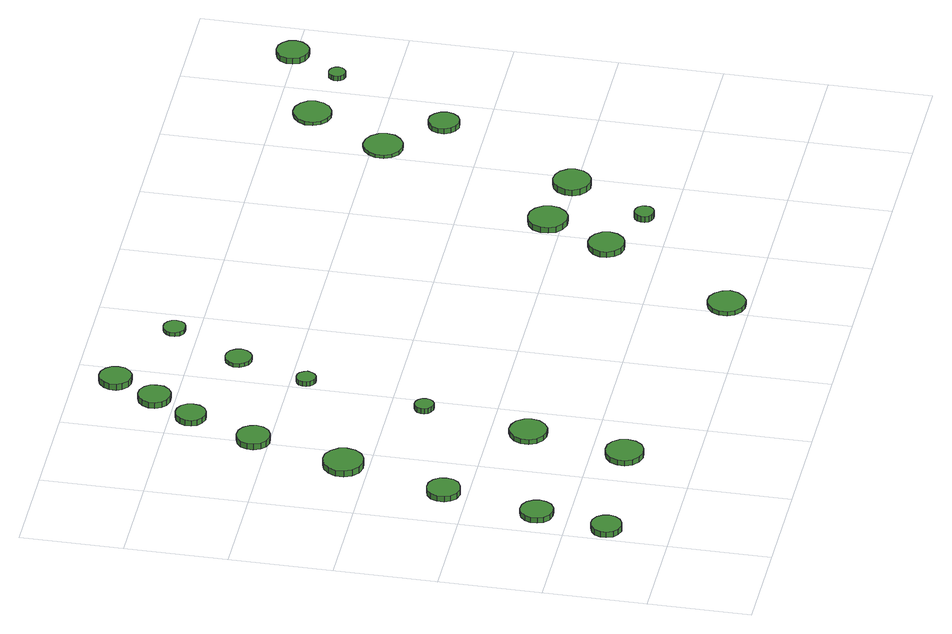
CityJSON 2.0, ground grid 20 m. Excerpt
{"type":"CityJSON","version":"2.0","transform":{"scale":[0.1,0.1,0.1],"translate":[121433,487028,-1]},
"CityObjects":{
"tree1":{"type":"SolitaryVegetationObject","attributes":{"function":"something"},"geometry":[{"type":"MultiSurface","lod":"1","boundaries":[[[0,1,2,3,4,5,6,7,8,9,10,11,12,13,14]],[[15,16,17,18,19,20,21,22,23,24,25,26,27,28,29]],[[0,29,28,1]],[[1,28,27,2]],[[2,27,26,3]],[[3,26,25,4]],[[4,25,24,5]],[[5,24,23,6]],[[6,23,22,7]],[[7,22,21,8]],[[8,21,20,9]],[[9,20,19,10]],[[10,19,18,11]],[[11,18,17,12]],[[12,17,16,13]],[[13,16,15,14]],[[14,15,29,0]]]}]},
"tree2":{"type":"SolitaryVegetationObject","attributes":{"function":"something"},"geometry":[{"type":"MultiSurface","lod":"1","boundaries":[[[30,31,32,33,34,35,36,37,38,39,40,41,42,43,44]],[[45,46,47,48,49,50,51,52,53,54,55,56,57,58,59]],[[30,59,58,31]],[[31,58,57,32]],[[32,57,56,33]],[[33,56,55,34]],[[34,55,54,35]],[[35,54,53,36]],[[36,53,52,37]],[[37,52,51,38]],[[38,51,50,39]],[[39,50,49,40]],[[40,49,48,41]],[[41,48,47,42]],[[42,47,46,43]],[[43,46,45,44]],[[44,45,59,30]]]}]},
"tree3":{"type":"SolitaryVegetationObject","attributes":{"function":"something"},"geometry":[{"type":"MultiSurface","lod":"1","boundaries":[[[60,61,62,63,64,65,66,67,68,69,70,71,72,73,74]],[[75,76,77,78,79,80,81,82,83,84,85,86,87,88,89]],[[60,89,88,61]],[[61,88,87,62]],[[62,87,86,63]],[[63,86,85,64]],[[64,85,84,65]],[[65,84,83,66]],[[66,83,82,67]],[[67,82,81,68]],[[68,81,80,69]],[[69,80,79,70]],[[70,79,78,71]],[[71,78,77,72]],[[72,77,76,73]],[[73,76,75,74]],[[74,75,89,60]]]}]},
"tree4":{"type":"SolitaryVegetationObject","attributes":{"function":"something"},"geometry":[{"type":"MultiSurface","lod":"1","boundaries":[[[90,91,92,93,94,95,96,97,98,99,100,101,102,103,104]],[[105,106,107,108,109,110,111,112,113,114,115,116,117,118,119]],[[90,119,118,91]],[[91,118,117,92]],[[92,117,116,93]],[[93,116,115,94]],[[94,115,114,95]],[[95,114,113,96]],[[96,113,112,97]],[[97,112,111,98]],[[98,111,110,99]],[[99,110,109,100]],[[100,109,108,101]],[[101,108,107,102]],[[102,107,106,103]],[[103,106,105,104]],[[104,105,119,90]]]}]},
"tree5":{"type":"SolitaryVegetationObject","attributes":{"function":"something"},"geometry":[{"type":"MultiSurface","lod":"1","boundaries":[[[120,121,122,123,124,125,126,127,128,129,130,131,132,133,134]],[[135,136,137,138,139,140,141,142,143,144,145,146,147,148,149]],[[120,149,148,121]],[[121,148,147,122]],[[122,147,146,123]],[[123,146,145,124]],[[124,145,144,125]],[[125,144,143,126]],[[126,143,142,127]],[[127,142,141,128]],[[128,141,140,129]],[[129,140,139,130]],[[130,139,138,131]],[[131,138,137,132]],[[132,137,136,133]],[[133,136,135,134]],[[134,135,149,120]]]}]},
"tree6":{"type":"SolitaryVegetationObject","attributes":{"function":"something"},"geometry":[{"type":"MultiSurface","lod":"1","boundaries":[[[150,151,152,153,154,155,156,157,158,159,160,161,162,163,164]],[[165,166,167,168,169,170,171,172,173,174,175,176,177,178,179]],[[150,179,178,151]],[[151,178,177,152]],[[152,177,176,153]],[[153,176,175,154]],[[154,175,174,155]],[[155,174,173,156]],[[156,173,172,157]],[[157,172,171,158]],[[158,171,170,159]],[[159,170,169,160]],[[160,169,168,161]],[[161,168,167,162]],[[162,167,166,163]],[[163,166,165,164]],[[164,165,179,150]]]}]},
"tree7":{"type":"SolitaryVegetationObject","attributes":{"function":"something"},"geometry":[{"type":"MultiSurface","lod":"1","boundaries":[[[180,181,182,183,184,185,186,187,188,189,190,191,192,193,194]],[[195,196,197,198,199,200,201,202,203,204,205,206,207,208,209]],[[180,209,208,181]],[[181,208,207,182]],[[182,207,206,183]],[[183,206,205,184]],[[184,205,204,185]],[[185,204,203,186]],[[186,203,202,187]],[[187,202,201,188]],[[188,201,200,189]],[[189,200,199,190]],[[190,199,198,191]],[[191,198,197,192]],[[192,197,196,193]],[[193,196,195,194]],[[194,195,209,180]]]}]},
"tree8":{"type":"SolitaryVegetationObject","attributes":{"function":"something"},"geometry":[{"type":"MultiSurface","lod":"1","boundaries":[[[210,211,212,213,214,215,216,217,218,219,220,221,222,223,224]],[[225,226,227,228,229,230,231,232,233,234,235,236,237,238,239]],[[210,239,238,211]],[[211,238,237,212]],[[212,237,236,213]],[[213,236,235,214]],[[214,235,234,215]],[[215,234,233,216]],[[216,233,232,217]],[[217,232,231,218]],[[218,231,230,219]],[[219,230,229,220]],[[220,229,228,221]],[[221,228,227,222]],[[222,227,226,223]],[[223,226,225,224]],[[224,225,239,210]]]}]},
"tree9":{"type":"SolitaryVegetationObject","attributes":{"function":"something"},"geometry":[{"type":"MultiSurface","lod":"1","boundaries":[[[240,241,242,243,244,245,246,247,248,249,250,251,252,253,254]],[[255,256,257,258,259,260,261,262,263,264,265,266,267,268,269]],[[240,269,268,241]],[[241,268,267,242]],[[242,267,266,243]],[[243,266,265,244]],[[244,265,264,245]],[[245,264,263,246]],[[246,263,262,247]],[[247,262,261,248]],[[248,261,260,249]],[[249,260,259,250]],[[250,259,258,251]],[[251,258,257,252]],[[252,257,256,253]],[[253,256,255,254]],[[254,255,269,240]]]}]},
"tree10":{"type":"SolitaryVegetationObject","attributes":{"function":"something"},"geometry":[{"type":"MultiSurface","lod":"1","boundaries":[[[270,271,272,273,274,275,276,277,278,279,280,281,282,283,284]],[[285,286,287,288,289,290,291,292,293,294,295,296,297,298,299]],[[270,299,298,271]],[[271,298,297,272]],[[272,297,296,273]],[[273,296,295,274]],[[274,295,294,275]],[[275,294,293,276]],[[276,293,292,277]],[[277,292,291,278]],[[278,291,290,279]],[[279,290,289,280]],[[280,289,288,281]],[[281,288,287,282]],[[282,287,286,283]],[[283,286,285,284]],[[284,285,299,270]]]}]},
"tree11":{"type":"SolitaryVegetationObject","attributes":{"function":"something"},"geometry":[{"type":"MultiSurface","lod":"1","boundaries":[[[300,301,302,303,304,305,306,307,308,309,310,311,312,313,314]],[[315,316,317,318,319,320,321,322,323,324,325,326,327,328,329]],[[300,329,328,301]],[[301,328,327,302]],[[302,327,326,303]],[[303,326,325,304]],[[304,325,324,305]],[[305,324,323,306]],[[306,323,322,307]],[[307,322,321,308]],[[308,321,320,309]],[[309,320,319,310]],[[310,319,318,311]],[[311,318,317,312]],[[312,317,316,313]],[[313,316,315,314]],[[314,315,329,300]]]}]},
"tree12":{"type":"SolitaryVegetationObject","attributes":{"function":"something"},"geometry":[{"type":"MultiSurface","lod":"1","boundaries":[[[330,331,332,333,334,335,336,337,338,339,340,341,342,343,344]],[[345,346,347,348,349,350,351,352,353,354,355,356,357,358,359]],[[330,359,358,331]],[[331,358,357,332]],[[332,357,356,333]],[[333,356,355,334]],[[334,355,354,335]],[[335,354,353,336]],[[336,353,352,337]],[[337,352,351,338]],[[338,351,350,339]],[[339,350,349,340]],[[340,349,348,341]],[[341,348,347,342]],[[342,347,346,343]],[[343,346,345,344]],[[344,345,359,330]]]}]},
"tree13":{"type":"SolitaryVegetationObject","attributes":{"function":"something"},"geometry":[{"type":"MultiSurface","lod":"1","boundaries":[[[360,361,362,363,364,365,366,367,368,369,370,371,372,373,374]],[[375,376,377,378,379,380,381,382,383,384,385,386,387,388,389]],[[360,389,388,361]],[[361,388,387,362]],[[362,387,386,363]],[[363,386,385,364]],[[364,385,384,365]],[[365,384,383,366]],[[366,383,382,367]],[[367,382,381,368]],[[368,381,380,369]],[[369,380,379,370]],[[370,379,378,371]],[[371,378,377,372]],[[372,377,376,373]],[[373,376,375,374]],[[374,375,389,360]]]}]},
"tree14":{"type":"SolitaryVegetationObject","attributes":{"function":"something"},"geometry":[{"type":"MultiSurface","lod":"1","boundaries":[[[390,391,392,393,394,395,396,397,398,399,400,401,402,403,404]],[[405,406,407,408,409,410,411,412,413,414,415,416,417,418,419]],[[390,419,418,391]],[[391,418,417,392]],[[392,417,416,393]],[[393,416,415,394]],[[394,415,414,395]],[[395,414,413,396]],[[396,413,412,397]],[[397,412,411,398]],[[398,411,410,399]],[[399,410,409,400]],[[400,409,408,401]],[[401,408,407,402]],[[402,407,406,403]],[[403,406,405,404]],[[404,405,419,390]]]}]},
"tree15":{"type":"SolitaryVegetationObject","attributes":{"function":"something"},"geometry":[{"type":"MultiSurface","lod":"1","boundaries":[[[420,421,422,423,424,425,426,427,428,429,430,431,432,433,434]],[[435,436,437,438,439,440,441,442,443,444,445,446,447,448,449]],[[420,449,448,421]],[[421,448,447,422]],[[422,447,446,423]],[[423,446,445,424]],[[424,445,444,425]],[[425,444,443,426]],[[426,443,442,427]],[[427,442,441,428]],[[428,441,440,429]],[[429,440,439,430]],[[430,439,438,431]],[[431,438,437,432]],[[432,437,436,433]],[[433,436,435,434]],[[434,435,449,420]]]}]},
"tree16":{"type":"SolitaryVegetationObject","attributes":{"function":"something"},"geometry":[{"type":"MultiSurface","lod":"1","boundaries":[[[450,451,452,453,454,455,456,457,458,459,460,461,462,463,464]],[[465,466,467,468,469,470,471,472,473,474,475,476,477,478,479]],[[450,479,478,451]],[[451,478,477,452]],[[452,477,476,453]],[[453,476,475,454]],[[454,475,474,455]],[[455,474,473,456]],[[456,473,472,457]],[[457,472,471,458]],[[458,471,470,459]],[[459,470,469,460]],[[460,469,468,461]],[[461,468,467,462]],[[462,467,466,463]],[[463,466,465,464]],[[464,465,479,450]]]}]},
"tree17":{"type":"SolitaryVegetationObject","attributes":{"function":"something"},"geometry":[{"type":"MultiSurface","lod":"1","boundaries":[[[480,481,482,483,484,485,486,487,488,489,490,491,492,493,494]],[[495,496,497,498,499,500,501,502,503,504,505,506,507,508,509]],[[480,509,508,481]],[[481,508,507,482]],[[482,507,506,483]],[[483,506,505,484]],[[484,505,504,485]],[[485,504,503,486]],[[486,503,502,487]],[[487,502,501,488]],[[488,501,500,489]],[[489,500,499,490]],[[490,499,498,491]],[[491,498,497,492]],[[492,497,496,493]],[[493,496,495,494]],[[494,495,509,480]]]}]},
"tree18":{"type":"SolitaryVegetationObject","attributes":{"function":"something"},"geometry":[{"type":"MultiSurface","lod":"1","boundaries":[[[510,511,512,513,514,515,516,517,518,519,520,521,522,523,524]],[[525,526,527,528,529,530,531,532,533,534,535,536,537,538,539]],[[510,539,538,511]],[[511,538,537,512]],[[512,537,536,513]],[[513,536,535,514]],[[514,535,534,515]],[[515,534,533,516]],[[516,533,532,517]],[[517,532,531,518]],[[518,531,530,519]],[[519,530,529,520]],[[520,529,528,521]],[[521,528,527,522]],[[522,527,526,523]],[[523,526,525,524]],[[524,525,539,510]]]}]},
"tree19":{"type":"SolitaryVegetationObject","attributes":{"function":"something"},"geometry":[{"type":"MultiSurface","lod":"1","boundaries":[[[540,541,542,543,544,545,546,547,548,549,550,551,552,553,554]],[[555,556,557,558,559,560,561,562,563,564,565,566,567,568,569]],[[540,569,568,541]],[[541,568,567,542]],[[542,567,566,543]],[[543,566,565,544]],[[544,565,564,545]],[[545,564,563,546]],[[546,563,562,547]],[[547,562,561,548]],[[548,561,560,549]],[[549,560,559,550]],[[550,559,558,551]],[[551,558,557,552]],[[552,557,556,553]],[[553,556,555,554]],[[554,555,569,540]]]}]},
"tree20":{"type":"SolitaryVegetationObject","attributes":{"function":"something"},"geometry":[{"type":"MultiSurface","lod":"1","boundaries":[[[570,571,572,573,574,575,576,577,578,579,580,581,582,583,584]],[[585,586,587,588,589,590,591,592,593,594,595,596,597,598,599]],[[570,599,598,571]],[[571,598,597,572]],[[572,597,596,573]],[[573,596,595,574]],[[574,595,594,575]],[[575,594,593,576]],[[576,593,592,577]],[[577,592,591,578]],[[578,591,590,579]],[[579,590,589,580]],[[580,589,588,581]],[[581,588,587,582]],[[582,587,586,583]],[[583,586,585,584]],[[584,585,599,570]]]}]},
"tree21":{"type":"SolitaryVegetationObject","attributes":{"function":"something"},"geometry":[{"type":"MultiSurface","lod":"1","boundaries":[[[600,601,602,603,604,605,606,607,608,609,610,611,612,613,614]],[[615,616,617,618,619,620,621,622,623,624,625,626,627,628,629]],[[600,629,628,601]],[[601,628,627,602]],[[602,627,626,603]],[[603,626,625,604]],[[604,625,624,605]],[[605,624,623,606]],[[606,623,622,607]],[[607,622,621,608]],[[608,621,620,609]],[[609,620,619,610]],[[610,619,618,611]],[[611,618,617,612]],[[612,617,616,613]],[[613,616,615,614]],[[614,615,629,600]]]}]},
"tree22":{"type":"SolitaryVegetationObject","attributes":{"function":"something"},"geometry":[{"type":"MultiSurface","lod":"1","boundaries":[[[630,631,632,633,634,635,636,637,638,639,640,641,642,643,644]],[[645,646,647,648,649,650,651,652,653,654,655,656,657,658,659]],[[630,659,658,631]],[[631,658,657,632]],[[632,657,656,633]],[[633,656,655,634]],[[634,655,654,635]],[[635,654,653,636]],[[636,653,652,637]],[[637,652,651,638]],[[638,651,650,639]],[[639,650,649,640]],[[640,649,648,641]],[[641,648,647,642]],[[642,647,646,643]],[[643,646,645,644]],[[644,645,659,630]]]}]},
"tree23":{"type":"SolitaryVegetationObject","attributes":{"function":"something"},"geometry":[{"type":"MultiSurface","lod":"1","boundaries":[[[660,661,662,663,664,665,666,667,668,669,670,671,672,673,674]],[[675,676,677,678,679,680,681,682,683,684,685,686,687,688,689]],[[660,689,688,661]],[[661,688,687,662]],[[662,687,686,663]],[[663,686,685,664]],[[664,685,684,665]],[[665,684,683,666]],[[666,683,682,667]],[[667,682,681,668]],[[668,681,680,669]],[[669,680,679,670]],[[670,679,678,671]],[[671,678,677,672]],[[672,677,676,673]],[[673,676,675,674]],[[674,675,689,660]]]}]},
"tree24":{"type":"SolitaryVegetationObject","attributes":{"function":"something"},"geometry":[{"type":"MultiSurface","lod":"1","boundaries":[[[690,691,692,693,694,695,696,697,698,699,700,701,702,703,704]],[[705,706,707,708,709,710,711,712,713,714,715,716,717,718,719]],[[690,719,718,691]],[[691,718,717,692]],[[692,717,716,693]],[[693,716,715,694]],[[694,715,714,695]],[[695,714,713,696]],[[696,713,712,697]],[[697,712,711,698]],[[698,711,710,699]],[[699,710,709,700]],[[700,709,708,701]],[[701,708,707,702]],[[702,707,706,703]],[[703,706,705,704]],[[704,705,719,690]]]}]}
},
"vertices":[
[68,124,18],[65,136,18],[58,146,18],[47,152,18],[35,153,18],[23,149,18],[14,141,18],[9,130,18],[9,118,18],[14,106,18],[23,98,18],[35,94,18],[47,96,18],[58,102,18],[65,112,18],[65,112,6],[58,102,6],[47,96,6],[35,94,6],[23,98,6],[14,106,6],[9,118,6],[9,130,6],[14,141,6],[23,149,6],[35,153,6],[47,152,6],[58,146,6],[65,136,6],[68,124,6],
[95,262,17],[92,274,17],[85,285,17],[73,292,17],[60,293,17],[48,289,17],[38,280,17],[33,268,17],[33,255,17],[38,243,17],[48,234,17],[60,230,17],[73,231,17],[85,238,17],[92,249,17],[92,249,6],[85,238,6],[73,231,6],[60,230,6],[48,234,6],[38,243,6],[33,255,6],[33,268,6],[38,280,6],[48,289,6],[60,293,6],[73,292,6],[85,285,6],[92,274,6],[95,262,6],
[134,447,18],[132,460,18],[124,471,18],[112,478,18],[99,479,18],[86,475,18],[76,466,18],[71,454,18],[71,440,18],[76,428,18],[86,419,18],[99,415,18],[112,417,18],[124,423,18],[132,434,18],[132,434,6],[124,423,6],[112,417,6],[99,415,6],[86,419,6],[76,428,6],[71,440,6],[71,454,6],[76,466,6],[86,475,6],[99,479,6],[112,478,6],[124,471,6],[132,460,6],[134,447,6],
[329,138,17],[326,153,17],[317,165,17],[304,173,17],[288,174,17],[274,169,17],[262,159,17],[256,145,17],[256,130,17],[262,116,17],[274,106,17],[288,101,17],[304,103,17],[317,110,17],[326,123,17],[326,123,6],[317,110,6],[304,103,6],[288,101,6],[274,106,6],[262,116,6],[256,130,6],[256,145,6],[262,159,6],[274,169,6],[288,174,6],[304,173,6],[317,165,6],[326,153,6],[329,138,6],
[191,648,23],[188,664,23],[178,677,23],[164,686,23],[148,687,23],[132,682,23],[120,671,23],[113,656,23],[113,640,23],[120,625,23],[132,614,23],[148,609,23],[164,611,23],[178,619,23],[188,632,23],[188,632,10],[178,619,10],[164,611,10],[148,609,10],[132,614,10],[120,625,10],[113,640,10],[113,656,10],[120,671,10],[132,682,10],[148,687,10],[164,686,10],[178,677,10],[188,664,10],[191,648,10],
[365,329,16],[362,343,16],[353,356,16],[340,363,16],[325,365,16],[311,360,16],[300,350,16],[293,336,16],[293,321,16],[300,307,16],[311,297,16],[325,293,16],[340,294,16],[353,302,16],[362,314,16],[362,314,6],[353,302,6],[340,294,6],[325,293,6],[311,297,6],[300,307,6],[293,321,6],[293,336,6],[300,350,6],[311,360,6],[325,365,6],[340,363,6],[353,356,6],[362,343,6],[365,329,6],
[237,830,22],[234,843,22],[226,854,22],[214,861,22],[201,862,22],[188,858,22],[178,849,22],[173,837,22],[173,824,22],[178,811,22],[188,802,22],[201,798,22],[214,800,22],[226,806,22],[234,817,22],[234,817,9],[226,806,9],[214,800,9],[201,798,9],[188,802,9],[178,811,9],[173,824,9],[173,837,9],[178,849,9],[188,858,9],[201,862,9],[214,861,9],[226,854,9],[234,843,9],[237,830,9],
[394,536,17],[393,544,17],[388,550,17],[382,554,17],[374,555,17],[367,552,17],[361,547,17],[358,540,17],[358,533,17],[361,526,17],[367,521,17],[374,518,17],[382,519,17],[388,523,17],[393,529,17],[393,529,6],[388,523,6],[382,519,6],[374,518,6],[367,521,6],[361,526,6],[358,533,6],[358,540,6],[361,547,6],[367,552,6],[374,555,6],[382,554,6],[388,550,6],[393,544,6],[394,536,6],
[292,961,18],[290,973,18],[283,983,18],[272,989,18],[260,990,18],[249,986,18],[240,978,18],[235,967,18],[235,955,18],[240,944,18],[249,936,18],[260,932,18],[272,933,18],[283,939,18],[290,949,18],[290,949,6],[283,939,6],[272,933,6],[260,932,6],[249,936,6],[240,944,6],[235,955,6],[235,967,6],[240,978,6],[249,986,6],[260,990,6],[272,989,6],[283,983,6],[290,973,6],[292,961,6],
[343,1040,18],[341,1053,18],[333,1063,18],[322,1070,18],[309,1071,18],[296,1067,18],[287,1058,18],[281,1046,18],[281,1033,18],[287,1021,18],[296,1013,18],[309,1009,18],[322,1010,18],[333,1016,18],[341,1027,18],[341,1027,6],[333,1016,6],[322,1010,6],[309,1009,6],[296,1013,6],[287,1021,6],[281,1033,6],[281,1046,6],[287,1058,6],[296,1067,6],[309,1071,6],[322,1070,6],[333,1063,6],[341,1053,6],[343,1040,6],
[445,772,16],[443,780,16],[438,786,16],[432,790,16],[424,790,16],[417,788,16],[411,783,16],[408,776,16],[408,768,16],[411,761,16],[417,756,16],[424,753,16],[432,754,16],[438,758,16],[443,764,16],[443,764,6],[438,758,6],[432,754,6],[424,753,6],[417,756,6],[411,761,6],[408,768,6],[408,776,6],[411,783,6],[417,788,6],[424,790,6],[432,790,6],[438,786,6],[443,780,6],[445,772,6],
[389,1123,19],[387,1136,19],[379,1146,19],[368,1153,19],[355,1154,19],[343,1150,19],[333,1141,19],[328,1129,19],[328,1116,19],[333,1105,19],[343,1096,19],[355,1092,19],[368,1093,19],[379,1100,19],[387,1110,19],[387,1110,6],[379,1100,6],[368,1093,6],[355,1092,6],[343,1096,6],[333,1105,6],[328,1116,6],[328,1129,6],[333,1141,6],[343,1150,6],[355,1154,6],[368,1153,6],[379,1146,6],[387,1136,6],[389,1123,6],
[499,910,14],[496,920,14],[490,929,14],[481,934,14],[471,935,14],[460,932,14],[453,925,14],[448,915,14],[448,904,14],[453,895,14],[460,888,14],[471,884,14],[481,885,14],[490,891,14],[496,899,14],[496,899,6],[490,891,6],[481,885,6],[471,884,6],[460,888,6],[453,895,6],[448,904,6],[448,915,6],[453,925,6],[460,932,6],[471,935,6],[481,934,6],[490,929,6],[496,920,6],[499,910,6],
[866,46,15],[862,61,15],[853,73,15],[840,81,15],[825,82,15],[811,78,15],[799,68,15],[793,54,15],[793,38,15],[799,25,15],[811,14,15],[825,10,15],[840,11,15],[853,19,15],[862,31,15],[862,31,6],[853,19,6],[840,11,6],[825,10,6],[811,14,6],[799,25,6],[793,38,6],[793,54,6],[799,68,6],[811,78,6],[825,82,6],[840,81,6],[853,73,6],[862,61,6],[866,46,6],
[572,1047,14],[570,1056,14],[565,1063,14],[557,1068,14],[548,1068,14],[540,1066,14],[533,1060,14],[529,1052,14],[529,1043,14],[533,1034,14],[540,1028,14],[548,1026,14],[557,1027,14],[565,1031,14],[570,1038,14],[570,1038,6],[565,1031,6],[557,1027,6],[548,1026,6],[540,1028,6],[533,1034,6],[529,1043,6],[529,1052,6],[533,1060,6],[540,1066,6],[548,1068,6],[557,1068,6],[565,1063,6],[570,1056,6],[572,1047,6],
[1003,302,26],[1000,316,26],[991,328,26],[979,335,26],[965,337,26],[951,332,26],[940,322,26],[934,309,26],[934,295,26],[940,282,26],[951,272,26],[965,268,26],[979,269,26],[991,276,26],[1000,288,26],[1000,288,14],[991,276,14],[979,269,14],[965,268,14],[951,272,14],[940,282,14],[934,295,14],[934,309,14],[940,322,14],[951,332,14],[965,337,14],[979,335,14],[991,328,14],[1000,316,14],[1003,302,14],
[1103,252,26],[1102,260,26],[1097,266,26],[1090,270,26],[1082,271,26],[1075,269,26],[1069,263,26],[1066,256,26],[1066,248,26],[1069,241,26],[1075,236,26],[1082,234,26],[1090,234,26],[1097,238,26],[1102,245,26],[1102,245,13],[1097,238,13],[1090,234,13],[1082,234,13],[1075,236,13],[1069,241,13],[1066,248,13],[1066,256,13],[1069,263,13],[1075,269,13],[1082,271,13],[1090,270,13],[1097,266,13],[1102,260,13],[1103,252,13],
[1080,428,19],[1077,444,19],[1067,457,19],[1054,465,19],[1038,466,19],[1023,461,19],[1011,451,19],[1005,436,19],[1005,421,19],[1011,406,19],[1023,396,19],[1038,391,19],[1054,392,19],[1067,400,19],[1077,413,19],[1077,413,7],[1067,400,7],[1054,392,7],[1038,391,7],[1023,396,7],[1011,406,7],[1005,421,7],[1005,436,7],[1011,451,7],[1023,461,7],[1038,466,7],[1054,465,7],[1067,457,7],[1077,444,7],[1080,428,7],
[1210,408,20],[1207,422,20],[1198,435,20],[1185,442,20],[1170,444,20],[1156,439,20],[1145,429,20],[1138,415,20],[1138,400,20],[1145,386,20],[1156,376,20],[1170,371,20],[1185,373,20],[1198,381,20],[1207,393,20],[1207,393,7],[1198,381,7],[1185,373,7],[1170,371,7],[1156,376,7],[1145,386,7],[1138,400,7],[1138,415,7],[1145,429,7],[1156,439,7],[1170,444,7],[1185,442,7],[1198,435,7],[1207,422,7],[1210,408,7],
[1273,780,13],[1270,795,13],[1260,808,13],[1247,816,13],[1231,818,13],[1216,813,13],[1204,802,13],[1198,788,13],[1198,772,13],[1204,758,13],[1216,747,13],[1231,742,13],[1247,744,13],[1260,752,13],[1270,764,13],[1270,764,6],[1260,752,6],[1247,744,6],[1231,742,6],[1216,747,6],[1204,758,6],[1198,772,6],[1198,788,6],[1204,802,6],[1216,813,6],[1231,818,6],[1247,816,6],[1260,808,6],[1270,795,6],[1273,780,6],
[1360,682,17],[1357,694,17],[1350,704,17],[1340,711,17],[1327,712,17],[1316,708,17],[1307,700,17],[1302,689,17],[1302,676,17],[1307,665,17],[1316,657,17],[1327,653,17],[1340,654,17],[1350,660,17],[1357,670,17],[1357,670,6],[1350,660,6],[1340,654,6],[1327,653,6],[1316,657,6],[1307,665,6],[1302,676,6],[1302,689,6],[1307,700,6],[1316,708,6],[1327,712,6],[1340,711,6],[1350,704,6],[1357,694,6],[1360,682,6],
[1356,932,13],[1353,947,13],[1344,959,13],[1330,967,13],[1315,968,13],[1301,963,13],[1290,953,13],[1283,939,13],[1283,924,13],[1290,910,13],[1301,900,13],[1315,895,13],[1330,897,13],[1344,905,13],[1353,917,13],[1353,917,6],[1344,905,6],[1330,897,6],[1315,895,6],[1301,900,6],[1290,910,6],[1283,924,6],[1283,939,6],[1290,953,6],[1301,963,6],[1315,968,6],[1330,967,6],[1344,959,6],[1353,947,6],[1356,932,6],
[1474,911,16],[1472,917,16],[1468,923,16],[1462,926,16],[1456,927,16],[1449,925,16],[1444,920,16],[1441,914,16],[1441,907,16],[1444,901,16],[1449,897,16],[1456,894,16],[1462,895,16],[1468,899,16],[1472,904,16],[1472,904,6],[1468,899,6],[1462,895,6],[1456,894,6],[1449,897,6],[1444,901,6],[1441,907,6],[1441,914,6],[1444,920,6],[1449,925,6],[1456,927,6],[1462,926,6],[1468,923,6],[1472,917,6],[1474,911,6],
[1544,1006,18],[1541,1019,18],[1533,1029,18],[1522,1036,18],[1509,1037,18],[1497,1033,18],[1487,1025,18],[1482,1013,18],[1482,1000,18],[1487,988,18],[1497,979,18],[1509,975,18],[1522,976,18],[1533,983,18],[1541,993,18],[1541,993,6],[1533,983,6],[1522,976,6],[1509,975,6],[1497,979,6],[1487,988,6],[1482,1000,6],[1482,1013,6],[1487,1025,6],[1497,1033,6],[1509,1037,6],[1522,1036,6],[1533,1029,6],[1541,1019,6],[1544,1006,6]
]}
